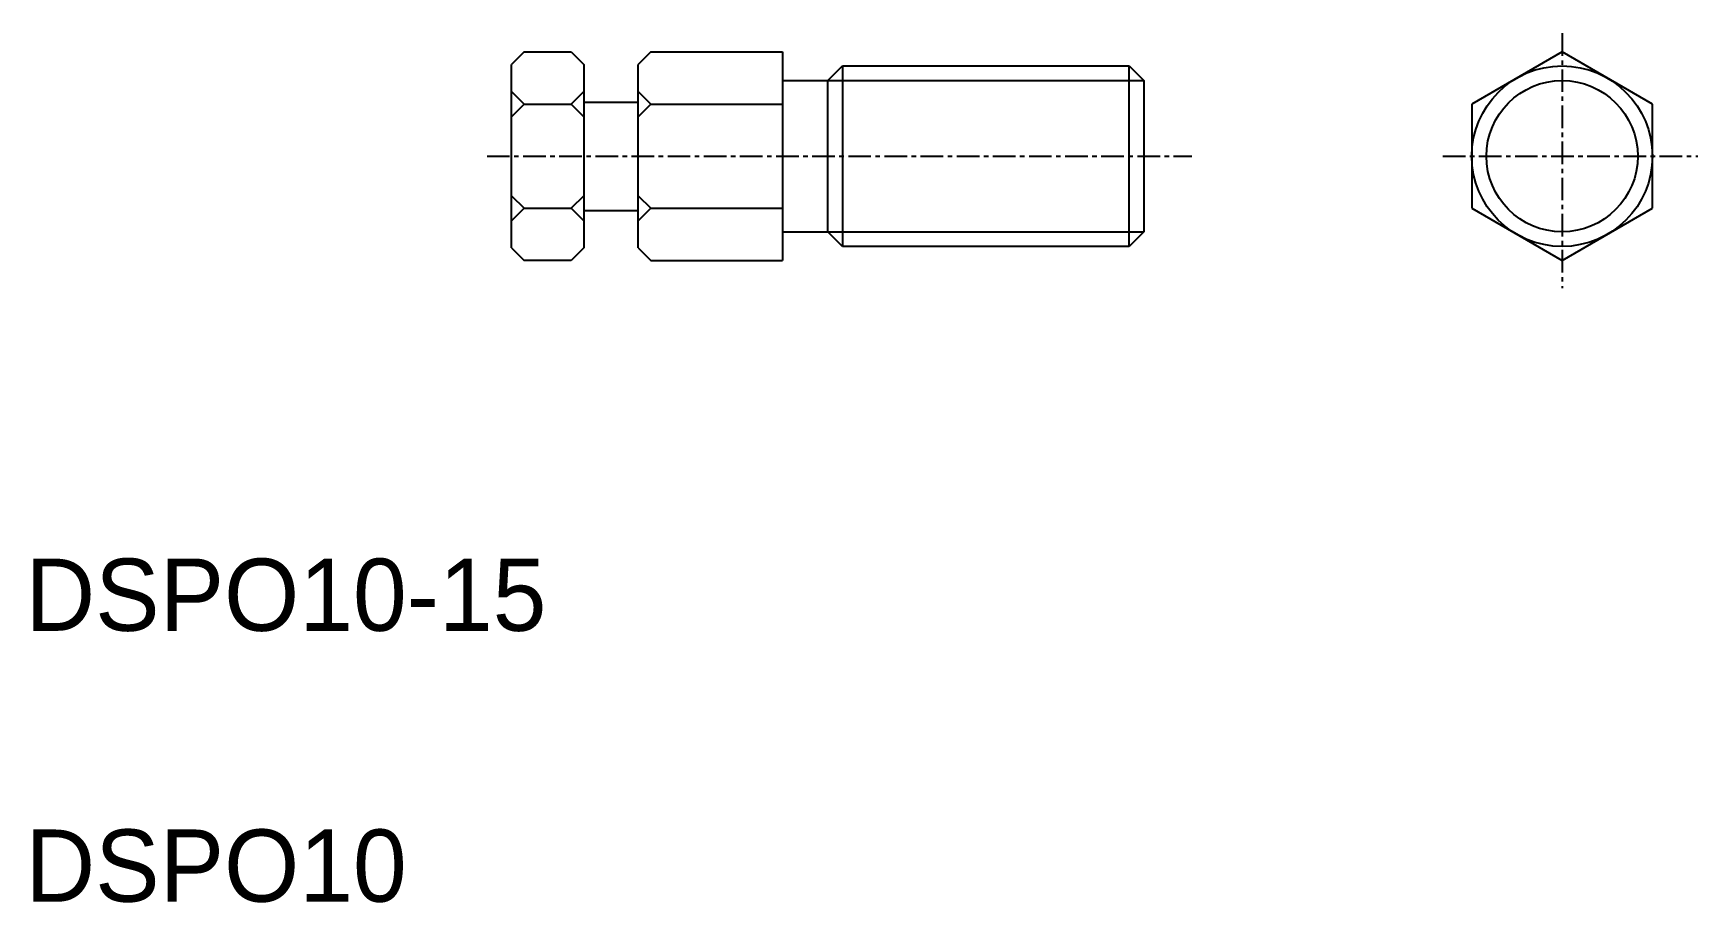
# Model space of a CAD drawing. Extents: x 10.4 to 102.6, y 9.9 to 58.1.
import ezdxf

# ---------------------------------------------------------------- set-up
doc = ezdxf.new("R2010")
doc.units = 0
doc.linetypes.add('CENTER', pattern=[2, 1.25, -0.25, 0.25, -0.25])
doc.layers.get('0').update_dxf_attribs({"linetype": 'CONTINUOUS'})
doc.layers.add('CENTER', color=1, linetype='CENTER')

msp = doc.modelspace()

# ---------------------------------------------------------------- linework, layer by layer
at = {"color": 7, "linetype": 'CONTINUOUS'}
for p, q in [((37.612, 57.058), (36.912, 56.358)), ((36.912, 46.211), (36.912, 56.358)), ((37.612, 57.058), (40.212, 57.058)), ((40.212, 57.058), (40.912, 56.358)), ((40.912, 56.358), (40.912, 46.211)), ((44.612, 57.058), (43.912, 56.358)), ((43.912, 46.211), (43.912, 56.358)), ((44.612, 57.058), (51.912, 57.058)), ((51.912, 57.058), (51.912, 45.511)), ((54.412, 55.473), (55.224, 56.285)), ((55.224, 56.285), (71.1, 56.285)), ((55.224, 56.285), (55.224, 46.285)), ((59.287, 56.285), (59.287, 56.285)), ((63.162, 56.285), (63.162, 56.285)), ((71.1, 46.285), (71.1, 56.285)), ((71.1, 56.285), (71.912, 55.473)), ((95.057, 57.058), (90.057, 54.171)), ((100.057, 54.171), (95.057, 57.058)), ((51.912, 55.473), (54.412, 55.473)), ((54.412, 47.097), (54.412, 55.473)), ((71.912, 55.473), (71.912, 47.097)), ((36.912, 54.871), (37.612, 54.171)), ((40.912, 54.871), (40.212, 54.171)), ((43.912, 54.871), (44.612, 54.171)), ((37.612, 54.171), (36.912, 53.471)), ((37.612, 54.171), (40.212, 54.171)), ((40.212, 54.171), (40.912, 53.471)), ((40.912, 54.285), (43.912, 54.285)), ((44.612, 54.171), (43.912, 53.471)), ((44.612, 54.171), (51.912, 54.171)), ((90.057, 54.171), (90.057, 48.398)), ((100.057, 48.398), (100.057, 54.171)), ((36.912, 49.098), (37.612, 48.398)), ((40.912, 49.098), (40.212, 48.398)), ((43.912, 49.098), (44.612, 48.398)), ((37.612, 48.398), (36.912, 47.698)), ((37.612, 48.398), (40.212, 48.398)), ((40.212, 48.398), (40.912, 47.698)), ((40.912, 48.285), (43.912, 48.285)), ((44.612, 48.398), (43.912, 47.698)), ((44.612, 48.398), (51.912, 48.398)), ((90.057, 48.398), (95.057, 45.511)), ((95.057, 45.511), (100.057, 48.398)), ((51.912, 47.097), (54.412, 47.097)), ((55.224, 46.285), (54.412, 47.097)), ((71.912, 47.097), (71.1, 46.285)), ((36.912, 46.211), (37.612, 45.511)), ((40.912, 46.211), (40.212, 45.511)), ((43.912, 46.211), (44.612, 45.511)), ((71.1, 46.285), (55.224, 46.285)), ((40.212, 45.511), (37.612, 45.511)), ((44.612, 45.511), (51.912, 45.511))]:
    msp.add_line(p, q, dxfattribs=at)
at = {"color": 3, "linetype": 'CONTINUOUS'}
for p, q in [((54.412, 55.473), (71.912, 55.473)), ((54.412, 47.097), (71.912, 47.097))]:
    msp.add_line(p, q, dxfattribs=at)
at = {"color": 7, "linetype": 'CONTINUOUS'}
msp.add_circle((95.057, 51.285), 5, dxfattribs=at)
at = {"color": 3, "linetype": 'CONTINUOUS'}
msp.add_circle((95.057, 51.285), 4.188, dxfattribs=at)
at = {"layer": 'CENTER', "color": 1, "linetype": 'CENTER'}
for p, q in [((95.057, 58.092), (95.057, 43.982)), ((35.552, 51.285), (74.569, 51.285)), ((88.452, 51.285), (102.563, 51.285))]:
    msp.add_line(p, q, dxfattribs=at)

# ---------------------------------------------------------------- texts
at = {"color": 7, "linetype": 'CONTINUOUS'}
for s, p in [('DSPO10-15', (10, 25)), ('DSPO10', (10, 10))]:
    msp.add_text(s, height=4, dxfattribs=at).set_placement(p)

doc.saveas('drawing.dxf')
